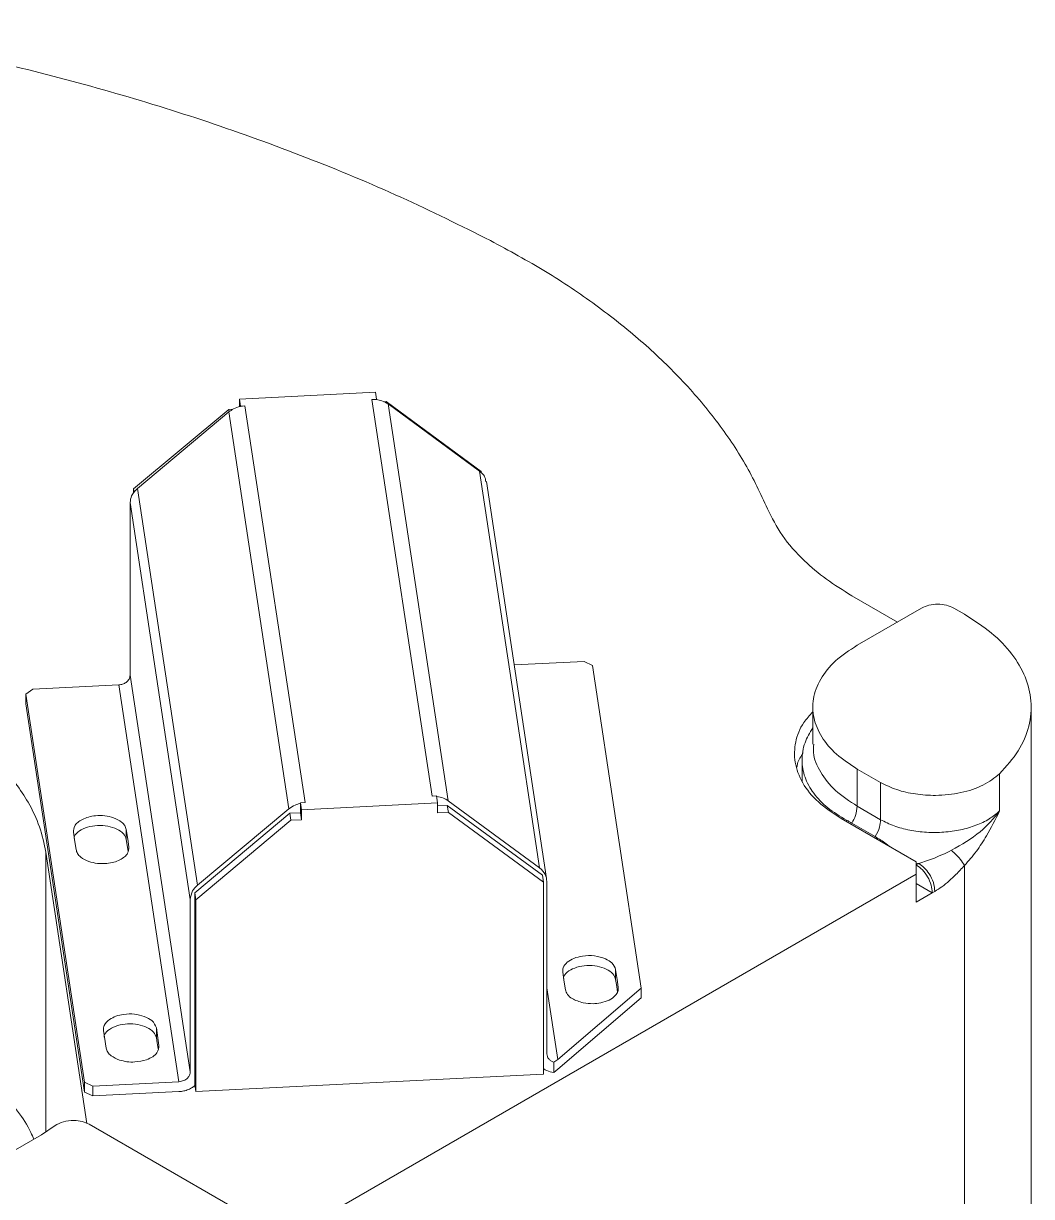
# Model space of a CAD drawing. Header units: millimetres. Extents: x 169 to 14583, y -399 to 10804.
# Drawn here: x 11922.2 to 12055.1, y 8050.9 to 8205.6 of the extents above; entities that cross this region are included whole.
import ezdxf

# ---------------------------------------------------------------- set-up
doc = ezdxf.new("R2010")
doc.units = ezdxf.units.MM
doc.header["$LTSCALE"] = 35

msp = doc.modelspace()

# ---------------------------------------------------------------- linework, layer by layer
at = {"color": 7, "linetype": 'Continuous', "lineweight": 18}
for p, q in [((11968.565, 8156.963), (11950.634, 8156.057)), ((11968.705, 8156.043), (11968.565, 8156.963)), ((11950.634, 8156.057), (11950.773, 8155.137)), ((11950.634, 8155.039), (11950.634, 8156.057)), ((11951.373, 8155.167), (11950.773, 8155.137)), ((11950.773, 8155.089), (11951.373, 8155.167)), ((11950.773, 8155.137), (11950.773, 8155.089)), ((11951.373, 8155.167), (11959.305, 8102.834)), ((11968.705, 8156.043), (11968.105, 8156.012)), ((11976.036, 8103.679), (11968.105, 8156.012)), ((11968.105, 8156.012), (11968.705, 8155.994)), ((11968.705, 8155.994), (11968.705, 8156.043)), ((11969.669, 8155.712), (11969.978, 8155.728)), ((11970.006, 8155.538), (11969.978, 8155.728)), ((11969.978, 8155.728), (11982.512, 8146.521)), ((11982.297, 8146.562), (11970.241, 8155.417)), ((11970.241, 8155.417), (11978.172, 8103.084)), ((11936.687, 8144.207), (11949.222, 8154.679)), ((11949.237, 8154.356), (11937.181, 8144.283)), ((11949.222, 8154.679), (11949.769, 8154.707)), ((11949.268, 8154.376), (11949.222, 8154.679)), ((11957.169, 8102.023), (11949.237, 8154.356)), ((11982.547, 8146.294), (11982.512, 8146.521)), ((11936.759, 8143.735), (11936.687, 8144.207)), ((11936.687, 8143.642), (11936.687, 8144.207)), ((11991.143, 8092.84), (11983.212, 8145.173)), ((11936.229, 8142.407), (11936.229, 8119.659)), ((12031.401, 8130.125), (12037.41, 8126.656)), ((12032.108, 8123.595), (12040.593, 8128.493)), ((12046.25, 8127.677), (12044.836, 8128.493)), ((11996.1, 8121.458), (11986.876, 8120.992)), ((11997.184, 8120.933), (11996.1, 8121.458)), ((12003.633, 8078.376), (11997.184, 8120.933)), ((11934.735, 8118.358), (11923.378, 8117.785)), ((11942.666, 8066.025), (11934.735, 8118.358)), ((11923.378, 8117.785), (11922.469, 8117.159)), ((11922.469, 8117.159), (11930.226, 8065.976)), ((11922.469, 8115.853), (11922.469, 8117.159)), ((11922.469, 8115.853), (11930.226, 8064.67)), ((12026.25, 8115.43), (12026.25, 8110.531)), ((12055.037, 8041.125), (12055.037, 8115.43)), ((12024.836, 8108.45), (12024.836, 8105.632)), ((12035.194, 8105.485), (12032.108, 8107.266)), ((12032.108, 8107.266), (12032.108, 8102.367)), ((12035.194, 8105.485), (12035.194, 8100.585)), ((12050.879, 8101.735), (12050.879, 8106.635)), ((11958.704, 8102.804), (11959.305, 8102.834)), ((11958.704, 8102.804), (11958.844, 8101.884)), ((11958.704, 8102.755), (11958.704, 8102.804)), ((11958.704, 8102.755), (11958.704, 8101.497)), ((11958.844, 8101.884), (11976.775, 8102.789)), ((11976.036, 8103.679), (11976.636, 8103.709)), ((11976.775, 8102.789), (11976.636, 8103.709)), ((11976.775, 8101.483), (11976.775, 8102.789)), ((11978.048, 8102.474), (11976.775, 8102.41)), ((11990.583, 8093.268), (11978.048, 8102.474)), ((11978.048, 8102.474), (11978.188, 8101.554)), ((11978.172, 8103.084), (11990.228, 8094.229)), ((12035.194, 8100.585), (12032.108, 8102.367)), ((11957.292, 8101.426), (11944.758, 8090.954)), ((11945.112, 8091.95), (11957.169, 8102.023)), ((11958.704, 8101.497), (11957.292, 8101.426)), ((11957.292, 8101.426), (11957.432, 8100.506)), ((11958.704, 8101.497), (11958.844, 8100.577)), ((11958.844, 8101.884), (11958.844, 8100.577)), ((11978.188, 8101.554), (11976.775, 8101.483)), ((11990.722, 8092.348), (11978.188, 8101.554)), ((11935.718, 8099.285), (11935.718, 8097.978)), ((11957.432, 8100.506), (11944.897, 8090.033)), ((11958.844, 8100.577), (11957.432, 8100.506)), ((12029.986, 8100.734), (12039.886, 8095.019)), ((12030.693, 8100.326), (12030.693, 8100.524)), ((12031.401, 8100.133), (12034.487, 8098.351)), ((11935.952, 8096.434), (11935.718, 8097.978)), ((11930.535, 8060.531), (11925.11, 8096.323)), ((11925.11, 8096.323), (11925.11, 8059.428)), ((12039.886, 8095.019), (12039.886, 8093.386)), ((12040.224, 8094.806), (12039.886, 8094.841)), ((12039.886, 8094.611), (12040.224, 8094.806)), ((12039.886, 8093.386), (11957.154, 8045.627)), ((11990.583, 8093.268), (11990.722, 8092.348)), ((12039.886, 8093.386), (12039.886, 8089.712)), ((12046.25, 8094.543), (12046.25, 8028.879)), ((11990.722, 8067.035), (11990.722, 8092.348)), ((11991.18, 8092.449), (11991.18, 8069.7)), ((12039.886, 8092.161), (12042.007, 8090.937)), ((11944.16, 8067.325), (11944.16, 8090.074)), ((11944.758, 8090.954), (11944.758, 8065.641)), ((11944.758, 8090.954), (11944.897, 8090.033)), ((11944.897, 8090.033), (11944.897, 8064.721)), ((12039.886, 8089.712), (12042.007, 8090.937)), ((12042.007, 8090.937), (12042.345, 8091.132)), ((12000.252, 8080.813), (12000.252, 8079.507)), ((12000.355, 8078.83), (12000.252, 8079.507)), ((11992.61, 8068.976), (11991.18, 8078.411)), ((11992.61, 8068.976), (12003.633, 8078.376)), ((12000.501, 8077.864), (12000.355, 8078.83)), ((12003.633, 8077.07), (12003.633, 8078.376)), ((11992.61, 8067.669), (12003.633, 8077.07)), ((11940.032, 8070.818), (11939.684, 8073.118)), ((11939.684, 8073.118), (11939.684, 8071.812)), ((11932.71, 8072.766), (11933.059, 8070.466)), ((11939.783, 8071.157), (11939.684, 8071.812)), ((11939.905, 8070.352), (11939.783, 8071.157)), ((11992.077, 8068.623), (11992.61, 8068.976)), ((11992.077, 8067.262), (11992.077, 8068.623)), ((11944.897, 8064.721), (11990.722, 8067.035)), ((11992.61, 8067.669), (11992.077, 8067.262)), ((11930.226, 8065.976), (11931.309, 8065.452)), ((11930.226, 8064.67), (11930.226, 8065.976)), ((11931.309, 8065.452), (11942.666, 8066.025)), ((11931.309, 8064.145), (11931.309, 8065.452)), ((11944.758, 8065.641), (11944.897, 8064.721)), ((11930.226, 8064.67), (11931.309, 8064.145)), ((11931.309, 8064.145), (11942.666, 8064.719)), ((11917.556, 8055.016), (11924.518, 8059.035)), ((11926.324, 8060.232), (11924.518, 8059.035)), ((11930.838, 8060.412), (11949.376, 8049.71))]:
    msp.add_line(p, q, dxfattribs=at)
at = {"color": 7, "linetype": 'Continuous', "lineweight": 18, "flags": 128}
for points in [[(11982.297, 8146.562), (11986.738, 8117.255), (11990.228, 8094.229)], [(11945.112, 8091.95), (11940.671, 8121.257), (11937.181, 8144.283)], [(11944.16, 8090.074), (11939.719, 8119.381), (11936.229, 8142.407)], [(11944.16, 8067.325), (11939.719, 8096.632), (11936.229, 8119.659)], [(11935.718, 8099.285), (11935.913, 8097.997), (11936.067, 8096.984)], [(11928.745, 8098.933), (11928.94, 8097.644), (11929.093, 8096.632)], [(12000.252, 8080.813), (12000.447, 8079.525), (12000.601, 8078.513)], [(11993.279, 8080.461), (11993.474, 8079.173), (11993.628, 8078.161)]]:
    msp.add_lwpolyline(points, dxfattribs=at)
at = {"color": 7, "linetype": 'Continuous', "lineweight": 18}
for points, knots in [([(11892.364, 8205.596), (11897.068, 8204.81), (11906.476, 8203.236), (11920.21, 8200.206), (11933.591, 8196.7), (11946.748, 8192.623), (11959.588, 8187.969), (11972.084, 8182.769), (11979.855, 8178.9), (11983.741, 8176.966)], [0, 0, 0, 0, 0.1400011, 0.2800022, 0.4200032, 0.5600043, 0.7066695, 0.8533348, 1, 1, 1, 1]), ([(11983.741, 8176.966), (11986.201, 8175.628), (11991.12, 8172.951), (11997.722, 8168.498), (12003.692, 8163.763), (12009.025, 8158.67), (12013.633, 8153.245), (12017.516, 8147.527), (12019.347, 8143.578), (12020.262, 8141.603)], [0, 0, 0, 0, 0.1400018, 0.2800036, 0.4200054, 0.5600071, 0.7066714, 0.8533357, 1, 1, 1, 1]), ([(11950.773, 8155.089), (11950.455, 8154.998), (11949.887, 8154.837), (11949.436, 8154.503), (11949.237, 8154.356)], [0, 0, 0, 0, 0.55960164, 1, 1, 1, 1]), ([(11970.241, 8155.417), (11969.984, 8155.575), (11969.525, 8155.857), (11968.956, 8155.952), (11968.705, 8155.994)], [0, 0, 0, 0, 0.5596016, 1, 1, 1, 1]), ([(11983.143, 8145.157), (11983.1, 8145.406), (11983.006, 8145.954), (11982.547, 8146.347), (11982.297, 8146.562)], [0, 0, 0, 0, 0.4543135, 1, 1, 1, 1]), ([(11937.181, 8144.283), (11936.88, 8143.968), (11936.341, 8143.404), (11936.263, 8142.712), (11936.229, 8142.407)], [0, 0, 0, 0, 0.5591953, 1, 1, 1, 1]), ([(12020.262, 8141.603), (12020.858, 8140.406), (12022.05, 8138.013), (12024.82, 8134.922), (12027.934, 8132.27), (12030.245, 8130.84), (12031.401, 8130.125)], [0, 0, 0, 0, 0.2799535, 0.559907, 0.7799535, 1, 1, 1, 1]), ([(12044.836, 8128.493), (12044.525, 8128.634), (12043.904, 8128.917), (12042.715, 8129.042), (12041.524, 8128.917), (12040.903, 8128.634), (12040.593, 8128.493)], [0, 0, 0, 0, 0.24998, 0.4999797, 0.7497887, 1, 1, 1, 1]), ([(12046.25, 8127.677), (12047.485, 8126.883), (12049.955, 8125.296), (12052.622, 8122.469), (12054.402, 8119.433), (12055.188, 8116.202), (12054.891, 8112.898), (12053.545, 8109.614), (12051.768, 8107.628), (12050.879, 8106.635)], [0, 0, 0, 0, 0.14000853, 0.28001705, 0.42002558, 0.56003411, 0.70668941, 0.8533447, 1, 1, 1, 1]), ([(12032.108, 8107.266), (12031.137, 8107.903), (12029.196, 8109.176), (12027.288, 8111.493), (12026.245, 8113.97), (12026.175, 8116.568), (12027.135, 8119.14), (12029.067, 8121.588), (12031.094, 8122.926), (12032.108, 8123.595)], [0, 0, 0, 0, 0.1400121, 0.2800242, 0.4200363, 0.5600485, 0.706699, 0.8533495, 1, 1, 1, 1]), ([(11936.229, 8119.659), (11936.201, 8119.478), (11936.144, 8119.115), (11935.744, 8118.692), (11935.252, 8118.427), (11934.907, 8118.381), (11934.735, 8118.358)], [0, 0, 0, 0, 0.279619, 0.5592379, 0.779619, 1, 1, 1, 1]), ([(12026.25, 8114.795), (12025.83, 8114.341), (12024.685, 8113.102), (12023.859, 8110.831), (12023.749, 8108.115), (12024.767, 8105.41), (12026.793, 8102.841), (12028.922, 8101.436), (12029.986, 8100.734)], [0, 0, 0, 0, 0.10110295, 0.27590949, 0.45071603, 0.63381069, 0.81690534, 1, 1, 1, 1]), ([(12026.25, 8112.712), (12025.862, 8112.055), (12025.039, 8110.665), (12024.713, 8108.444), (12025.088, 8106.18), (12026.255, 8104.04), (12028.087, 8102.089), (12029.826, 8101.044), (12030.693, 8100.524)], [0, 0, 0, 0, 0.152272, 0.32253258, 0.49279316, 0.66268555, 0.83185898, 1, 1, 1, 1]), ([(12026.368, 8110.53), (12026.34, 8110.168), (12026.245, 8108.919), (12027.173, 8106.821), (12029.058, 8104.374), (12031.091, 8103.036), (12032.108, 8102.367)], [0, 0, 0, 0, 0.119986, 0.413324, 0.706662, 1, 1, 1, 1]), ([(12024.995, 8109.404), (12024.679, 8108.937), (12024.268, 8108.329), (12024.182, 8107.682), (12024.162, 8107.531)], [0, 0, 0, 0, 0.76659357, 1, 1, 1, 1]), ([(11925.11, 8096.323), (11924.877, 8097.435), (11924.41, 8099.659), (11922.965, 8102.673), (11921.21, 8105.371), (11919.811, 8106.935), (11919.112, 8107.717)], [0, 0, 0, 0, 0.2799734, 0.5599468, 0.7799734, 1, 1, 1, 1]), ([(12050.879, 8106.635), (12050.206, 8106.103), (12048.86, 8105.041), (12045.82, 8104.057), (12042.677, 8103.707), (12039.762, 8103.911), (12037.232, 8104.478), (12035.873, 8105.149), (12035.194, 8105.485)], [0, 0, 0, 0, 0.1865147, 0.3730294, 0.5595441, 0.7063627, 0.8531814, 1, 1, 1, 1]), ([(11957.169, 8102.023), (11957.425, 8102.207), (11957.884, 8102.536), (11958.454, 8102.688), (11958.704, 8102.755)], [0, 0, 0, 0, 0.5596016, 1, 1, 1, 1]), ([(11976.636, 8103.661), (11976.954, 8103.603), (11977.523, 8103.499), (11977.973, 8103.211), (11978.172, 8103.084)], [0, 0, 0, 0, 0.5596016, 1, 1, 1, 1]), ([(12032.108, 8102.367), (12032.065, 8101.953), (12031.99, 8101.212), (12031.581, 8100.463), (12031.401, 8100.133)], [0, 0, 0, 0, 0.5591257, 1, 1, 1, 1]), ([(11934.039, 8100.839), (11933.664, 8100.941), (11932.916, 8101.145), (11931.741, 8101.14), (11930.714, 8100.966), (11930.192, 8100.743), (11929.931, 8100.631)], [0, 0, 0, 0, 0.2797551, 0.5595102, 0.7797551, 1, 1, 1, 1]), ([(11935.718, 8099.285), (11935.667, 8099.46), (11935.565, 8099.81), (11935.049, 8100.384), (11934.422, 8100.666), (11934.039, 8100.839)], [0, 0, 0, 0, 0.28052435, 0.56104869, 1, 1, 1, 1]), ([(12044.524, 8096.544), (12045.871, 8097.305), (12048.413, 8098.741), (12050.091, 8100.778), (12050.879, 8101.735)], [0, 0, 0, 0, 0.529692, 1, 1, 1, 1]), ([(12046.25, 8094.543), (12046.786, 8095.159), (12047.843, 8096.373), (12049.413, 8098.788), (12050.326, 8100.624), (12050.879, 8101.735)], [0, 0, 0, 0, 0.2886174, 0.5692837, 1, 1, 1, 1]), ([(11929.931, 8100.631), (11929.716, 8100.505), (11929.286, 8100.251), (11928.787, 8099.672), (11928.761, 8099.213), (11928.745, 8098.933)], [0, 0, 0, 0, 0.2805243, 0.5610487, 1, 1, 1, 1]), ([(11935.718, 8097.978), (11935.624, 8098.239), (11935.437, 8098.759), (11934.535, 8099.391), (11933.311, 8099.776), (11931.919, 8099.869), (11930.57, 8099.639), (11929.499, 8099.134), (11928.886, 8098.569), (11928.846, 8098.198), (11928.834, 8098.091)], [0, 0, 0, 0, 0.13499904, 0.27000722, 0.40500831, 0.54001662, 0.6750177, 0.81002601, 0.94494588, 1, 1, 1, 1]), ([(12030.693, 8100.524), (12030.826, 8100.453), (12031.061, 8100.327), (12031.297, 8100.192), (12031.401, 8100.133)], [0, 0, 0, 0, 0.5612887, 1, 1, 1, 1]), ([(12034.487, 8098.351), (12034.71, 8098.776), (12035.11, 8099.537), (12035.168, 8100.264), (12035.194, 8100.585)], [0, 0, 0, 0, 0.5591257, 1, 1, 1, 1]), ([(12034.487, 8098.351), (12034.965, 8098.051), (12035.609, 8097.646), (12036.244, 8097.154), (12036.408, 8097.027)], [0, 0, 0, 0, 0.7414979, 1, 1, 1, 1]), ([(11929.093, 8096.632), (11929.144, 8096.457), (11929.246, 8096.107), (11929.762, 8095.533), (11930.39, 8095.251), (11930.772, 8095.078)], [0, 0, 0, 0, 0.2805243, 0.5610487, 1, 1, 1, 1]), ([(11934.88, 8095.286), (11935.095, 8095.412), (11935.525, 8095.666), (11936.024, 8096.245), (11936.051, 8096.704), (11936.067, 8096.984)], [0, 0, 0, 0, 0.2805243, 0.5610487, 1, 1, 1, 1]), ([(12040.224, 8094.806), (12040.911, 8095.03), (12042.366, 8095.505), (12043.779, 8096.185), (12044.524, 8096.544)], [0, 0, 0, 0, 0.4722832, 1, 1, 1, 1]), ([(12044.524, 8096.544), (12044.729, 8096.359), (12045.146, 8095.983), (12045.799, 8095.266), (12046.08, 8094.816), (12046.25, 8094.543)], [0, 0, 0, 0, 0.2768398, 0.5624329, 1, 1, 1, 1]), ([(11930.772, 8095.078), (11931.147, 8094.976), (11931.896, 8094.772), (11933.07, 8094.777), (11934.097, 8094.951), (11934.619, 8095.174), (11934.88, 8095.286)], [0, 0, 0, 0, 0.2797551, 0.5595102, 0.7797551, 1, 1, 1, 1]), ([(12042.007, 8090.937), (12041.974, 8091.276), (12041.909, 8091.955), (12041.422, 8093.049), (12040.718, 8094.016), (12040.163, 8094.413), (12039.886, 8094.611)], [0, 0, 0, 0, 0.2502322, 0.5000223, 0.7500215, 1, 1, 1, 1]), ([(12042.345, 8091.132), (12042.305, 8091.514), (12042.225, 8092.279), (12041.657, 8093.413), (12040.958, 8094.297), (12040.469, 8094.636), (12040.224, 8094.806)], [0, 0, 0, 0, 0.279619, 0.5592379, 0.779619, 1, 1, 1, 1]), ([(11990.228, 8094.229), (11990.529, 8093.944), (11991.068, 8093.434), (11991.146, 8092.75), (11991.18, 8092.449)], [0, 0, 0, 0, 0.5591953, 1, 1, 1, 1]), ([(12042.345, 8091.132), (12042.653, 8091.324), (12043.29, 8091.723), (12044.223, 8092.489), (12045.223, 8093.426), (12045.879, 8094.141), (12046.25, 8094.543)], [0, 0, 0, 0, 0.2271883, 0.4702593, 0.7012122, 1, 1, 1, 1]), ([(11944.16, 8090.074), (11944.216, 8090.463), (11944.317, 8091.158), (11944.869, 8091.708), (11945.112, 8091.95)], [0, 0, 0, 0, 0.5591953, 1, 1, 1, 1]), ([(11998.921, 8082.229), (11998.454, 8082.387), (11997.522, 8082.702), (11995.972, 8082.658), (11994.689, 8082.332), (11994.142, 8081.958), (11993.869, 8081.772)], [0, 0, 0, 0, 0.2795856, 0.5591712, 0.7795856, 1, 1, 1, 1]), ([(12000.252, 8080.813), (12000.139, 8081.122), (11999.937, 8081.674), (11999.232, 8082.059), (11998.921, 8082.229)], [0, 0, 0, 0, 0.5591687, 1, 1, 1, 1]), ([(11993.869, 8081.772), (11993.654, 8081.542), (11993.268, 8081.131), (11993.275, 8080.666), (11993.279, 8080.461)], [0, 0, 0, 0, 0.5594233, 1, 1, 1, 1]), ([(12000.252, 8079.507), (12000.158, 8079.767), (11999.971, 8080.288), (11999.069, 8080.92), (11997.845, 8081.305), (11996.453, 8081.397), (11995.105, 8081.167), (11994.033, 8080.663), (11993.42, 8080.098), (11993.38, 8079.727), (11993.369, 8079.619)], [0, 0, 0, 0, 0.134999, 0.2700072, 0.4050083, 0.5400166, 0.6750177, 0.810026, 0.9449459, 1, 1, 1, 1]), ([(11993.628, 8078.161), (11993.697, 8077.946), (11993.835, 8077.518), (11994.582, 8076.843), (11995.453, 8076.583), (11995.984, 8076.424)], [0, 0, 0, 0, 0.2807906, 0.5615811, 1, 1, 1, 1]), ([(11998.275, 8076.431), (11998.667, 8076.538), (11999.45, 8076.754), (12000.203, 8077.318), (12000.604, 8077.923), (12000.602, 8078.316), (12000.601, 8078.513)], [0, 0, 0, 0, 0.2797311, 0.5594623, 0.7797311, 1, 1, 1, 1]), ([(11995.984, 8076.424), (11996.414, 8076.366), (11997.182, 8076.261), (11997.941, 8076.379), (11998.275, 8076.431)], [0, 0, 0, 0, 0.559451, 1, 1, 1, 1]), ([(11938.09, 8074.641), (11937.664, 8074.762), (11936.811, 8075.002), (11935.459, 8074.958), (11934.317, 8074.697), (11933.787, 8074.396), (11933.522, 8074.245)], [0, 0, 0, 0, 0.2796793, 0.5593586, 0.7796793, 1, 1, 1, 1]), ([(11939.684, 8073.118), (11939.548, 8073.462), (11939.306, 8074.077), (11938.462, 8074.469), (11938.09, 8074.641)], [0, 0, 0, 0, 0.5589714, 1, 1, 1, 1]), ([(11933.522, 8074.245), (11933.232, 8073.993), (11932.714, 8073.541), (11932.711, 8073.003), (11932.71, 8072.766)], [0, 0, 0, 0, 0.5592326, 1, 1, 1, 1]), ([(11939.684, 8071.812), (11939.59, 8072.072), (11939.402, 8072.593), (11938.5, 8073.224), (11937.276, 8073.61), (11935.885, 8073.702), (11934.536, 8073.472), (11933.465, 8072.968), (11932.852, 8072.403), (11932.812, 8072.031), (11932.8, 8071.924)], [0, 0, 0, 0, 0.13499904, 0.27000722, 0.40500831, 0.54001662, 0.6750177, 0.81002601, 0.94494588, 1, 1, 1, 1]), ([(11933.059, 8070.466), (11933.112, 8070.285), (11933.219, 8069.923), (11933.768, 8069.333), (11934.431, 8069.051), (11934.836, 8068.879)], [0, 0, 0, 0, 0.2805611, 0.5611221, 1, 1, 1, 1]), ([(11938.377, 8068.92), (11938.666, 8069.045), (11939.245, 8069.296), (11939.95, 8069.946), (11940.001, 8070.488), (11940.032, 8070.818)], [0, 0, 0, 0, 0.280727, 0.5614541, 1, 1, 1, 1]), ([(11934.836, 8068.879), (11935.152, 8068.797), (11935.785, 8068.633), (11937.052, 8068.583), (11937.875, 8068.792), (11938.377, 8068.92)], [0, 0, 0, 0, 0.2806672, 0.5613344, 1, 1, 1, 1]), ([(11992.077, 8068.623), (11991.951, 8068.672), (11991.696, 8068.772), (11991.416, 8069.035), (11991.216, 8069.347), (11991.192, 8069.583), (11991.18, 8069.7)], [0, 0, 0, 0, 0.2467512, 0.4989579, 0.7519738, 1, 1, 1, 1]), ([(11942.666, 8066.025), (11942.885, 8066.059), (11943.324, 8066.128), (11943.815, 8066.48), (11944.108, 8066.899), (11944.143, 8067.183), (11944.16, 8067.325)], [0, 0, 0, 0, 0.279619, 0.5592379, 0.779619, 1, 1, 1, 1]), ([(11990.722, 8067.756), (11990.864, 8067.66), (11991.252, 8067.399), (11991.757, 8067.315), (11992.077, 8067.262)], [0, 0, 0, 0, 0.367083, 1, 1, 1, 1]), ([(11942.666, 8064.719), (11942.877, 8064.739), (11943.302, 8064.781), (11943.909, 8064.984), (11944.417, 8065.228), (11944.674, 8065.441), (11944.775, 8065.525)], [0, 0, 0, 0, 0.27111106, 0.54531808, 0.82039697, 1, 1, 1, 1]), ([(11923.516, 8058.457), (11923.396, 8058.749), (11922.875, 8060.014), (11921.457, 8062.174), (11919.893, 8063.957), (11919.112, 8064.848)], [0, 0, 0, 0, 0.1307686, 0.5653843, 1, 1, 1, 1]), ([(11926.324, 8060.232), (11926.667, 8060.429), (11927.351, 8060.823), (11928.721, 8060.968), (11929.951, 8060.822), (11930.542, 8060.548), (11930.838, 8060.412)], [0, 0, 0, 0, 0.279549, 0.5590981, 0.779549, 1, 1, 1, 1])]:
    msp.add_open_spline(points, degree=3, knots=knots, dxfattribs=at)
msp.add_open_spline([(12050.879, 8101.735), (12050.45, 8101.372), (12049.592, 8100.646), (12047.806, 8099.805), (12045.766, 8099.205), (12043.536, 8098.891), (12041.241, 8098.874), (12039.005, 8099.16), (12036.912, 8099.716), (12035.767, 8100.296), (12035.194, 8100.585)], degree=3, dxfattribs=at)

doc.saveas('drawing.dxf')
